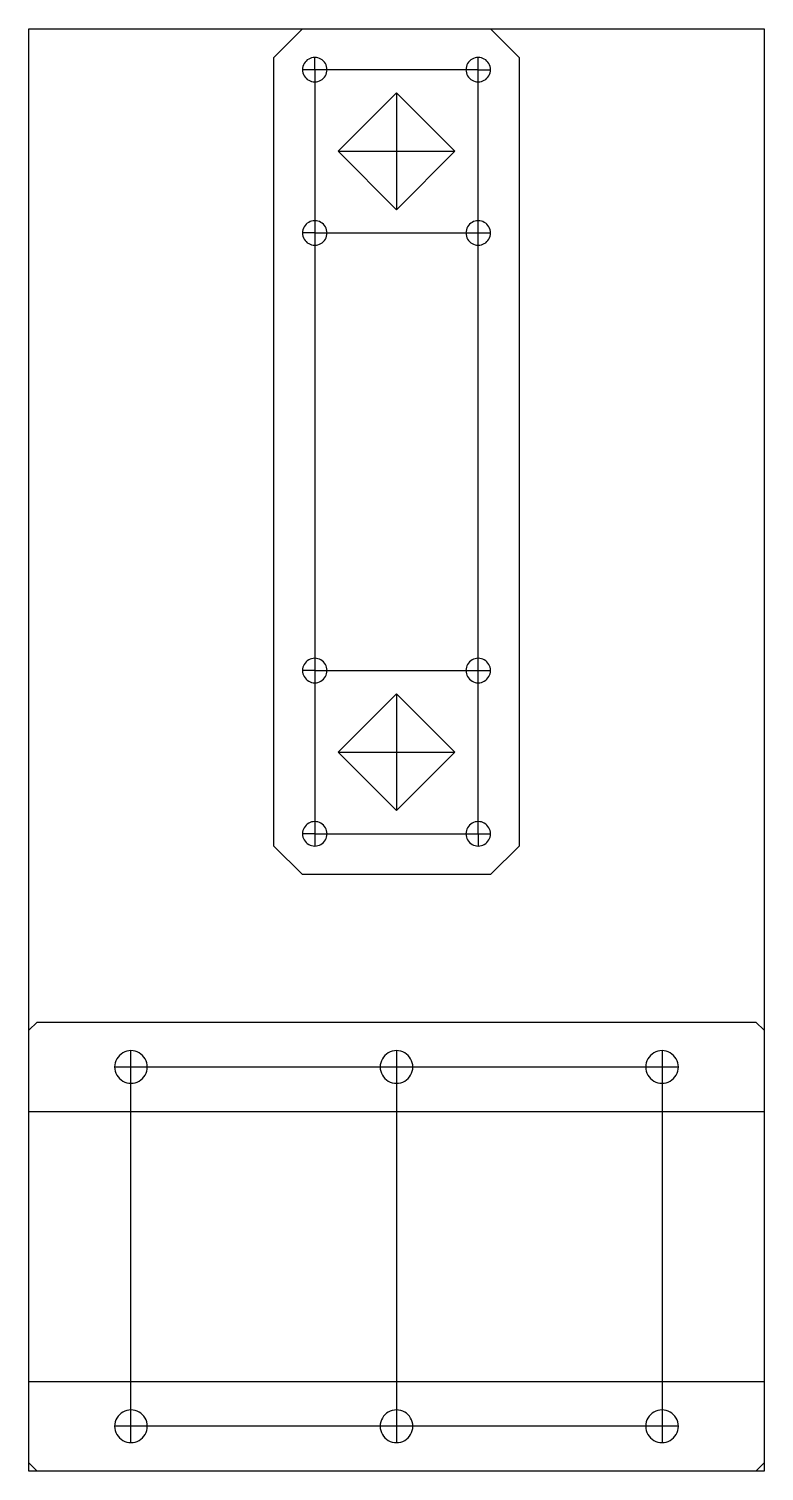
# Model space of a CAD drawing. Extents: x 6 to 517, y 6 to 1008.
import ezdxf

# ---------------------------------------------------------------- set-up
doc = ezdxf.new("R2010")
doc.units = 0
doc.layers.get('0').update_dxf_attribs({"linetype": 'CONTINUOUS'})

msp = doc.modelspace()

# ---------------------------------------------------------------- linework, layer by layer
at = {"color": 7}
for points in [[(516.611222, 1007.831175), (516.611222, 312.516712), (516.611222, 6.375037), (6.375, 6.375037), (6.375, 1007.831175), (196.296257, 1007.831175)], [(346.532477, 440.396137), (326.68996, 420.553612), (196.296257, 420.553612), (176.45374, 440.396137), (176.45374, 987.988657), (196.296257, 1007.831175), (326.68996, 1007.831175), (346.532477, 987.988657)], [(346.532477, 440.396137), (326.68996, 420.553612), (196.296257, 420.553612), (176.45374, 440.396137), (176.45374, 987.988657), (196.296257, 1007.831175), (326.68996, 1007.831175), (346.532477, 987.988657)], [(204.8002, 979.484722), (204.8002, 448.900013), (318.186025, 448.900013), (318.186025, 979.484722)], [(213.304135, 979.484722)], [(213.304135, 979.484722)], [(326.68996, 979.484722)], [(326.68996, 979.484722)], [(261.493112, 882.202762), (302.082152, 922.791802), (261.493112, 963.38085), (220.904065, 922.791802)], [(261.493112, 882.202762), (302.082152, 922.791802), (261.493112, 963.38085), (220.904065, 922.791802)], [(213.304135, 866.09889)], [(213.304135, 866.09889)], [(326.68996, 866.09889)], [(326.68996, 866.09889)], [(213.304135, 562.285875)], [(213.304135, 562.285875)], [(326.68996, 562.285875)], [(326.68996, 562.285875)], [(302.082152, 505.592962), (261.493112, 546.182002), (220.904065, 505.592962), (261.493112, 465.003915)], [(302.082152, 505.592962), (261.493112, 546.182002), (220.904065, 505.592962), (261.493112, 465.003915)], [(213.304135, 448.900013)], [(213.304135, 448.900013)], [(326.68996, 448.900013)], [(326.68996, 448.900013)], [(6.375, 312.516712), (12.044291, 318.186037), (510.941927, 318.186037), (516.611222, 312.516712), (516.611222, 255.823837), (6.375, 255.823837)], [(88.579727, 287.004937)], [(88.579727, 287.004937)], [(272.831695, 287.004937)], [(272.831695, 287.004937)], [(457.083662, 287.004937)], [(516.611222, 12.044287), (510.941927, 6.375037), (12.044291, 6.375037), (6.375, 12.044287), (6.375, 68.737237), (516.611222, 68.737237)], [(88.579727, 37.556137)], [(88.579727, 37.556137)], [(272.831695, 37.556137)], [(457.083662, 37.556137)], [(457.083662, 37.556137)]]:
    msp.add_lwpolyline(points, close=True, dxfattribs=at)
for points in [[(204.8002, 979.484722), (204.8002, 987.988657)], [(318.186025, 979.484722), (318.186025, 987.988657)], [(204.8002, 979.484722), (196.296257, 979.484722)], [(318.186025, 979.484722), (326.68996, 979.484722)], [(261.493112, 963.38085), (261.493112, 882.202762)], [(220.904065, 922.791802), (302.082152, 922.791802)], [(204.8002, 866.09889), (196.296257, 866.09889)], [(204.8002, 866.09889), (318.186025, 866.09889)], [(318.186025, 866.09889), (326.68996, 866.09889)], [(204.8002, 562.285875), (196.296257, 562.285875)], [(204.8002, 562.285875), (318.186025, 562.285875)], [(318.186025, 562.285875), (326.68996, 562.285875)], [(261.493112, 546.182002), (261.493112, 465.003915)], [(220.904065, 505.592962), (302.082152, 505.592962)], [(204.8002, 448.900013), (196.296257, 448.900013)], [(204.8002, 448.900013), (204.8002, 440.396138)], [(318.186025, 448.900013), (326.68996, 448.900013)], [(318.186025, 448.900013), (318.186025, 440.396138)], [(77.241145, 26.217562), (77.241145, 298.343512)], [(261.493112, 298.343512), (261.493112, 26.217562)], [(445.74508, 298.343512), (445.74508, 26.217562)], [(65.902562, 287.004937), (457.083662, 287.004937)], [(457.083662, 37.556137), (65.902562, 37.556137)]]:
    msp.add_lwpolyline(points, dxfattribs=at)
for points in [[(200.548226, 986.84935), (197.917099, 985.330267), (196.296257, 982.522887), (196.296257, 979.484722)], [(200.548226, 986.84935), (197.917099, 985.330267), (196.296257, 982.522887), (196.296257, 979.484722)], [(209.052166, 986.84935), (206.421038, 988.368432), (203.179354, 988.368432), (200.548226, 986.84935)], [(209.052166, 986.84935), (206.421038, 988.368432), (203.179354, 988.368432), (200.548226, 986.84935)], [(213.304135, 979.484722), (213.304135, 982.522887), (211.683293, 985.330267), (209.052166, 986.84935)], [(213.304135, 979.484722), (213.304135, 982.522887), (211.683293, 985.330267), (209.052166, 986.84935)], [(313.934052, 986.849349), (311.302924, 985.330267), (309.682082, 982.522887), (309.682082, 979.484722)], [(313.934052, 986.849349), (311.302924, 985.330267), (309.682082, 982.522887), (309.682082, 979.484722)], [(322.43799, 986.849349), (319.806863, 988.368432), (316.565179, 988.368432), (313.934052, 986.849349)], [(322.43799, 986.849349), (319.806863, 988.368432), (316.565179, 988.368432), (313.934052, 986.849349)], [(326.68996, 979.484722), (326.68996, 982.522887), (325.069118, 985.330267), (322.43799, 986.849349)], [(326.68996, 979.484722), (326.68996, 982.522887), (325.069118, 985.330267), (322.43799, 986.849349)], [(196.296257, 979.484722), (196.296257, 976.446558), (197.917099, 973.639178), (200.548226, 972.120095)], [(196.296257, 979.484722), (196.296257, 976.446558), (197.917099, 973.639178), (200.548226, 972.120095)], [(200.548226, 972.120095), (203.179354, 970.601013), (206.421038, 970.601013), (209.052166, 972.120095)], [(200.548226, 972.120095), (203.179354, 970.601013), (206.421038, 970.601013), (209.052166, 972.120095)], [(209.052166, 972.120095), (211.683293, 973.639178), (213.304135, 976.446558), (213.304135, 979.484722)], [(209.052166, 972.120095), (211.683293, 973.639178), (213.304135, 976.446558), (213.304135, 979.484722)], [(309.682082, 979.484722), (309.682082, 976.446558), (311.302924, 973.639178), (313.934052, 972.120096)], [(309.682082, 979.484722), (309.682082, 976.446558), (311.302924, 973.639178), (313.934052, 972.120096)], [(313.934052, 972.120096), (316.565179, 970.601013), (319.806863, 970.601013), (322.43799, 972.120096)], [(313.934052, 972.120096), (316.565179, 970.601013), (319.806863, 970.601013), (322.43799, 972.120096)], [(322.43799, 972.120096), (325.069118, 973.639178), (326.68996, 976.446558), (326.68996, 979.484722)], [(322.43799, 972.120096), (325.069118, 973.639178), (326.68996, 976.446558), (326.68996, 979.484722)], [(200.548226, 873.463517), (197.917099, 871.944435), (196.296257, 869.137055), (196.296257, 866.09889)], [(200.548226, 873.463517), (197.917099, 871.944435), (196.296257, 869.137055), (196.296257, 866.09889)], [(209.052166, 873.463517), (206.421038, 874.9826), (203.179354, 874.9826), (200.548226, 873.463517)], [(209.052166, 873.463517), (206.421038, 874.9826), (203.179354, 874.9826), (200.548226, 873.463517)], [(213.304135, 866.09889), (213.304135, 869.137055), (211.683293, 871.944435), (209.052166, 873.463517)], [(213.304135, 866.09889), (213.304135, 869.137055), (211.683293, 871.944435), (209.052166, 873.463517)], [(313.934052, 873.463517), (311.302924, 871.944435), (309.682082, 869.137055), (309.682082, 866.09889)], [(313.934052, 873.463517), (311.302924, 871.944435), (309.682082, 869.137055), (309.682082, 866.09889)], [(322.43799, 873.463517), (319.806863, 874.982599), (316.565179, 874.982599), (313.934052, 873.463517)], [(322.43799, 873.463517), (319.806863, 874.982599), (316.565179, 874.982599), (313.934052, 873.463517)], [(326.68996, 866.09889), (326.68996, 869.137055), (325.069118, 871.944435), (322.43799, 873.463517)], [(326.68996, 866.09889), (326.68996, 869.137055), (325.069118, 871.944435), (322.43799, 873.463517)], [(196.296257, 866.09889), (196.296257, 863.060725), (197.917099, 860.253345), (200.548226, 858.734263)], [(196.296257, 866.09889), (196.296257, 863.060725), (197.917099, 860.253345), (200.548226, 858.734263)], [(209.052166, 858.734263), (211.683293, 860.253345), (213.304135, 863.060725), (213.304135, 866.09889)], [(209.052166, 858.734263), (211.683293, 860.253345), (213.304135, 863.060725), (213.304135, 866.09889)], [(309.682082, 866.09889), (309.682082, 863.060725), (311.302924, 860.253345), (313.934052, 858.734263)], [(309.682082, 866.09889), (309.682082, 863.060725), (311.302924, 860.253345), (313.934052, 858.734263)], [(322.43799, 858.734263), (325.069118, 860.253345), (326.68996, 863.060725), (326.68996, 866.09889)], [(322.43799, 858.734263), (325.069118, 860.253345), (326.68996, 863.060725), (326.68996, 866.09889)], [(200.548226, 858.734263), (203.179354, 857.21518), (206.421038, 857.21518), (209.052166, 858.734263)], [(200.548226, 858.734263), (203.179354, 857.21518), (206.421038, 857.21518), (209.052166, 858.734263)], [(313.934052, 858.734263), (316.565179, 857.215181), (319.806863, 857.215181), (322.43799, 858.734263)], [(313.934052, 858.734263), (316.565179, 857.215181), (319.806863, 857.215181), (322.43799, 858.734263)], [(209.052166, 569.650502), (206.421038, 571.169585), (203.179354, 571.169585), (200.548226, 569.650502)], [(209.052166, 569.650502), (206.421038, 571.169585), (203.179354, 571.169585), (200.548226, 569.650502)], [(322.43799, 569.650502), (319.806863, 571.169584), (316.565179, 571.169584), (313.934052, 569.650502)], [(322.43799, 569.650502), (319.806863, 571.169584), (316.565179, 571.169584), (313.934052, 569.650502)], [(200.548226, 569.650502), (197.917099, 568.13142), (196.296257, 565.32404), (196.296257, 562.285875)], [(200.548226, 569.650502), (197.917099, 568.13142), (196.296257, 565.32404), (196.296257, 562.285875)], [(196.296257, 562.285875), (196.296257, 559.24771), (197.917099, 556.44033), (200.548226, 554.921248)], [(196.296257, 562.285875), (196.296257, 559.24771), (197.917099, 556.44033), (200.548226, 554.921248)], [(213.304135, 562.285875), (213.304135, 565.32404), (211.683293, 568.13142), (209.052166, 569.650502)], [(213.304135, 562.285875), (213.304135, 565.32404), (211.683293, 568.13142), (209.052166, 569.650502)], [(209.052166, 554.921248), (211.683293, 556.44033), (213.304135, 559.24771), (213.304135, 562.285875)], [(209.052166, 554.921248), (211.683293, 556.44033), (213.304135, 559.24771), (213.304135, 562.285875)], [(313.934052, 569.650502), (311.302924, 568.13142), (309.682082, 565.32404), (309.682082, 562.285875)], [(313.934052, 569.650502), (311.302924, 568.13142), (309.682082, 565.32404), (309.682082, 562.285875)], [(309.682082, 562.285875), (309.682082, 559.24771), (311.302924, 556.44033), (313.934052, 554.921248)], [(309.682082, 562.285875), (309.682082, 559.24771), (311.302924, 556.44033), (313.934052, 554.921248)], [(326.68996, 562.285875), (326.68996, 565.32404), (325.069118, 568.13142), (322.43799, 569.650502)], [(326.68996, 562.285875), (326.68996, 565.32404), (325.069118, 568.13142), (322.43799, 569.650502)], [(322.43799, 554.921248), (325.069118, 556.44033), (326.68996, 559.24771), (326.68996, 562.285875)], [(322.43799, 554.921248), (325.069118, 556.44033), (326.68996, 559.24771), (326.68996, 562.285875)], [(200.548226, 554.921248), (203.179354, 553.402165), (206.421038, 553.402165), (209.052166, 554.921248)], [(200.548226, 554.921248), (203.179354, 553.402165), (206.421038, 553.402165), (209.052166, 554.921248)], [(313.934052, 554.921248), (316.565179, 553.402166), (319.806863, 553.402166), (322.43799, 554.921248)], [(313.934052, 554.921248), (316.565179, 553.402166), (319.806863, 553.402166), (322.43799, 554.921248)], [(200.548226, 456.26464), (197.917099, 454.745557), (196.296257, 451.938177), (196.296257, 448.900013)], [(200.548226, 456.26464), (197.917099, 454.745557), (196.296257, 451.938177), (196.296257, 448.900013)], [(209.052166, 456.26464), (206.421038, 457.783722), (203.179354, 457.783722), (200.548226, 456.26464)], [(209.052166, 456.26464), (206.421038, 457.783722), (203.179354, 457.783722), (200.548226, 456.26464)], [(213.304135, 448.900013), (213.304135, 451.938177), (211.683293, 454.745557), (209.052166, 456.26464)], [(213.304135, 448.900013), (213.304135, 451.938177), (211.683293, 454.745557), (209.052166, 456.26464)], [(313.934052, 456.264639), (311.302924, 454.745557), (309.682082, 451.938177), (309.682082, 448.900013)], [(313.934052, 456.264639), (311.302924, 454.745557), (309.682082, 451.938177), (309.682082, 448.900013)], [(322.43799, 456.264639), (319.806863, 457.783722), (316.565179, 457.783722), (313.934052, 456.264639)], [(322.43799, 456.264639), (319.806863, 457.783722), (316.565179, 457.783722), (313.934052, 456.264639)], [(326.68996, 448.900013), (326.68996, 451.938177), (325.069118, 454.745557), (322.43799, 456.264639)], [(326.68996, 448.900013), (326.68996, 451.938177), (325.069118, 454.745557), (322.43799, 456.264639)], [(196.296257, 448.900013), (196.296257, 445.861848), (197.917099, 443.054468), (200.548226, 441.535385)], [(196.296257, 448.900013), (196.296257, 445.861848), (197.917099, 443.054468), (200.548226, 441.535385)], [(200.548226, 441.535385), (203.179354, 440.016303), (206.421038, 440.016303), (209.052166, 441.535385)], [(200.548226, 441.535385), (203.179354, 440.016303), (206.421038, 440.016303), (209.052166, 441.535385)], [(209.052166, 441.535385), (211.683293, 443.054468), (213.304135, 445.861848), (213.304135, 448.900013)], [(209.052166, 441.535385), (211.683293, 443.054468), (213.304135, 445.861848), (213.304135, 448.900013)], [(309.682082, 448.900013), (309.682082, 445.861848), (311.302924, 443.054468), (313.934052, 441.535386)], [(309.682082, 448.900013), (309.682082, 445.861848), (311.302924, 443.054468), (313.934052, 441.535386)], [(313.934052, 441.535386), (316.565179, 440.016303), (319.806863, 440.016303), (322.43799, 441.535386)], [(313.934052, 441.535386), (316.565179, 440.016303), (319.806863, 440.016303), (322.43799, 441.535386)], [(322.43799, 441.535386), (325.069118, 443.054468), (326.68996, 445.861848), (326.68996, 448.900013)], [(322.43799, 441.535386), (325.069118, 443.054468), (326.68996, 445.861848), (326.68996, 448.900013)], [(71.570663, 296.827875), (68.061888, 294.801516), (65.901089, 291.056805), (65.902562, 287.004937)], [(71.570663, 296.827875), (68.061888, 294.801516), (65.901089, 291.056805), (65.902562, 287.004937)], [(82.911627, 296.827875), (79.402852, 298.854235), (75.079438, 298.854235), (71.570663, 296.827875)], [(82.911627, 296.827875), (79.402852, 298.854235), (75.079438, 298.854235), (71.570663, 296.827875)], [(88.579727, 287.004938), (88.581201, 291.056805), (86.420402, 294.801516), (82.911627, 296.827875)], [(88.579727, 287.004938), (88.581201, 291.056805), (86.420402, 294.801516), (82.911627, 296.827875)], [(255.823821, 296.824438), (252.315651, 294.798995), (250.15453, 291.055823), (250.15453, 287.004937)], [(255.823821, 296.824438), (252.315651, 294.798995), (250.15453, 291.055823), (250.15453, 287.004937)], [(267.162404, 296.824438), (263.654234, 298.849881), (259.331991, 298.849881), (255.823821, 296.824438)], [(267.162404, 296.824438), (263.654234, 298.849881), (259.331991, 298.849881), (255.823821, 296.824438)], [(272.831695, 287.004937), (272.831695, 291.055823), (270.670573, 294.798995), (267.162404, 296.824438)], [(272.831695, 287.004937), (272.831695, 291.055823), (270.670573, 294.798995), (267.162404, 296.824438)], [(440.075788, 296.824438), (436.567619, 294.798995), (434.406497, 291.055823), (434.406497, 287.004937)], [(451.414371, 296.824438), (447.906201, 298.849881), (443.583958, 298.849881), (440.075788, 296.824438)], [(457.083662, 287.004937), (457.083662, 291.055823), (454.922541, 294.798995), (451.414371, 296.824438)], [(65.902562, 287.004937), (65.901089, 282.95307), (68.061888, 279.208359), (71.570663, 277.182)], [(65.902562, 287.004937), (65.901089, 282.95307), (68.061888, 279.208359), (71.570663, 277.182)], [(82.911627, 277.182), (86.420402, 279.208359), (88.581201, 282.95307), (88.579727, 287.004937)], [(82.911627, 277.182), (86.420402, 279.208359), (88.581201, 282.95307), (88.579727, 287.004937)], [(250.15453, 287.004937), (250.15453, 282.954052), (252.315651, 279.210879), (255.823821, 277.185436)], [(250.15453, 287.004937), (250.15453, 282.954052), (252.315651, 279.210879), (255.823821, 277.185436)], [(267.162404, 277.185436), (270.670573, 279.210879), (272.831695, 282.954052), (272.831695, 287.004937)], [(267.162404, 277.185436), (270.670573, 279.210879), (272.831695, 282.954052), (272.831695, 287.004937)], [(434.406497, 287.004937), (434.406497, 282.954052), (436.567619, 279.21088), (440.075788, 277.185437)], [(451.414371, 277.185437), (454.922541, 279.21088), (457.083662, 282.954052), (457.083662, 287.004937)], [(71.570663, 277.182), (75.079438, 275.15564), (79.402852, 275.15564), (82.911627, 277.182)], [(71.570663, 277.182), (75.079438, 275.15564), (79.402852, 275.15564), (82.911627, 277.182)], [(255.823821, 277.185436), (259.331991, 275.159994), (263.654234, 275.159994), (267.162404, 277.185436)], [(255.823821, 277.185436), (259.331991, 275.159994), (263.654234, 275.159994), (267.162404, 277.185436)], [(440.075788, 277.185437), (443.583958, 275.159994), (447.906201, 275.159994), (451.414371, 277.185437)], [(71.570663, 47.379075), (68.061888, 45.352716), (65.901089, 41.608005), (65.902562, 37.556137)], [(71.570663, 47.379075), (68.061888, 45.352716), (65.901089, 41.608005), (65.902562, 37.556137)], [(82.911627, 47.379075), (79.402852, 49.405435), (75.079438, 49.405435), (71.570663, 47.379075)], [(82.911627, 47.379075), (79.402852, 49.405435), (75.079438, 49.405435), (71.570663, 47.379075)], [(88.579727, 37.556138), (88.581201, 41.608005), (86.420402, 45.352716), (82.911627, 47.379075)], [(88.579727, 37.556138), (88.581201, 41.608005), (86.420402, 45.352716), (82.911627, 47.379075)], [(255.823821, 47.375638), (252.315651, 45.350195), (250.15453, 41.607023), (250.15453, 37.556137)], [(267.162404, 47.375638), (263.654234, 49.401081), (259.331991, 49.401081), (255.823821, 47.375638)], [(272.831695, 37.556137), (272.831695, 41.607023), (270.670573, 45.350195), (267.162404, 47.375638)], [(440.075788, 47.375638), (436.567619, 45.350195), (434.406497, 41.607023), (434.406497, 37.556137)], [(440.075788, 47.375638), (436.567619, 45.350195), (434.406497, 41.607023), (434.406497, 37.556137)], [(451.414371, 47.375638), (447.906201, 49.401081), (443.583958, 49.401081), (440.075788, 47.375638)], [(451.414371, 47.375638), (447.906201, 49.401081), (443.583958, 49.401081), (440.075788, 47.375638)], [(457.083662, 37.556137), (457.083662, 41.607023), (454.922541, 45.350195), (451.414371, 47.375638)], [(457.083662, 37.556137), (457.083662, 41.607023), (454.922541, 45.350195), (451.414371, 47.375638)], [(65.902562, 37.556137), (65.901089, 33.50427), (68.061888, 29.759559), (71.570663, 27.7332)], [(65.902562, 37.556137), (65.901089, 33.50427), (68.061888, 29.759559), (71.570663, 27.7332)], [(82.911627, 27.7332), (86.420402, 29.759559), (88.581201, 33.50427), (88.579727, 37.556137)], [(82.911627, 27.7332), (86.420402, 29.759559), (88.581201, 33.50427), (88.579727, 37.556137)], [(250.15453, 37.556137), (250.15453, 33.505252), (252.315651, 29.762079), (255.823821, 27.736636)], [(267.162404, 27.736636), (270.670573, 29.762079), (272.831695, 33.505252), (272.831695, 37.556137)], [(434.406497, 37.556137), (434.406497, 33.505252), (436.567619, 29.76208), (440.075788, 27.736637)], [(434.406497, 37.556137), (434.406497, 33.505252), (436.567619, 29.76208), (440.075788, 27.736637)], [(451.414371, 27.736637), (454.922541, 29.76208), (457.083662, 33.505252), (457.083662, 37.556137)], [(451.414371, 27.736637), (454.922541, 29.76208), (457.083662, 33.505252), (457.083662, 37.556137)], [(71.570663, 27.7332), (75.079438, 25.70684), (79.402852, 25.70684), (82.911627, 27.7332)], [(71.570663, 27.7332), (75.079438, 25.70684), (79.402852, 25.70684), (82.911627, 27.7332)], [(255.823821, 27.736636), (259.331991, 25.711194), (263.654234, 25.711194), (267.162404, 27.736636)], [(440.075788, 27.736637), (443.583958, 25.711194), (447.906201, 25.711194), (451.414371, 27.736637)], [(440.075788, 27.736637), (443.583958, 25.711194), (447.906201, 25.711194), (451.414371, 27.736637)]]:
    msp.add_open_spline(points, degree=3, dxfattribs=at)

doc.saveas('drawing.dxf')
